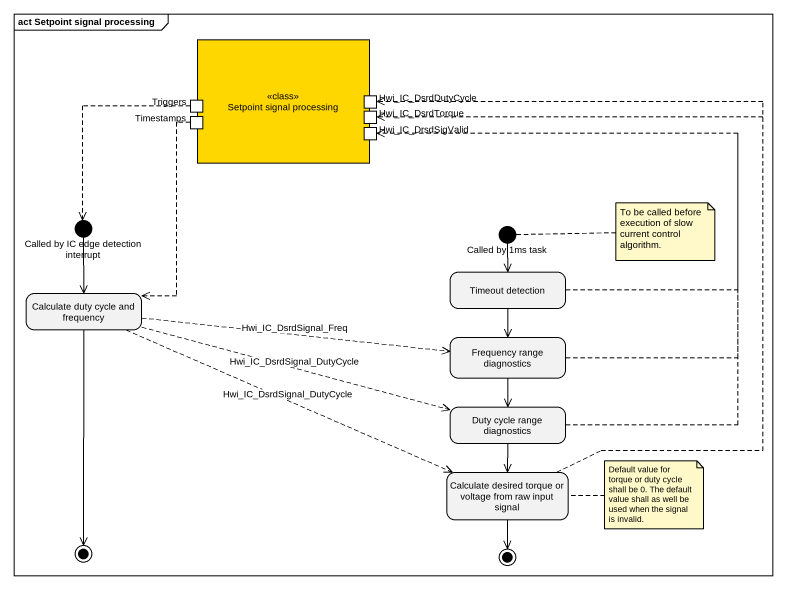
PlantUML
@startuml
mainframe act Setpoint signal processing
hide empty description
state "Setpoint signal processing" as Setpoint_signal_processing <<class>> #FFD700 {
  state Triggers <<outputPin>>
  state Timestamps <<outputPin>>
  state Hwi_IC_DsrdTorque <<inputPin>>
  state Hwi_IC_DsrdDutyCycle <<inputPin>>
  state Hwi_IC_DrsdSigValid <<inputPin>>
}
state "Called by IC edge detection interrupt" as Called_by_IC_edge_detection <<start>>
state "Called by 1ms task" as Called_by_1ms_task <<start>>
state "Timeout detection" as Timeout_detection
state "Calculate duty cycle and frequency" as Calculate_duty_cycle_and
state "Frequency range diagnostics" as Frequency_range_diagnostics
state "Duty cycle range diagnostics" as Duty_cycle_range_diagnostics
state "Calculate desired torque or voltage from raw input signal" as Calculate_desired_torque_or
state final1 <<end>>
state final2 <<end>>
Triggers -[dashed]-> Called_by_IC_edge_detection
Timestamps -[dashed]-> Calculate_duty_cycle_and
Called_by_IC_edge_detection --> Calculate_duty_cycle_and
Called_by_1ms_task --> Timeout_detection
Timeout_detection -up[dashed]-> Hwi_IC_DrsdSigValid
Timeout_detection --> Frequency_range_diagnostics
Calculate_duty_cycle_and -right[dashed]-> Frequency_range_diagnostics : Hwi_IC_DsrdSignal_Freq
Calculate_duty_cycle_and -right[dashed]-> Duty_cycle_range_diagnostics : Hwi_IC_DsrdSignal_DutyCycle
Calculate_duty_cycle_and -right[dashed]-> Calculate_desired_torque_or : Hwi_IC_DsrdSignal_DutyCycle
Calculate_duty_cycle_and --> final1
Frequency_range_diagnostics -up[dashed]-> Hwi_IC_DrsdSigValid
Frequency_range_diagnostics --> Duty_cycle_range_diagnostics
Duty_cycle_range_diagnostics -up[dashed]-> Hwi_IC_DrsdSigValid
Duty_cycle_range_diagnostics --> Calculate_desired_torque_or
Calculate_desired_torque_or -up[dashed]-> Hwi_IC_DsrdTorque
Calculate_desired_torque_or -up[dashed]-> Hwi_IC_DsrdDutyCycle
Calculate_desired_torque_or --> final2
note right of Called_by_1ms_task : To be called before execution of slow current control algorithm.
note right of Calculate_desired_torque_or : Default value for torque or duty cycle shall be 0. The default value shall as well be used when the signal is invalid.
@enduml
